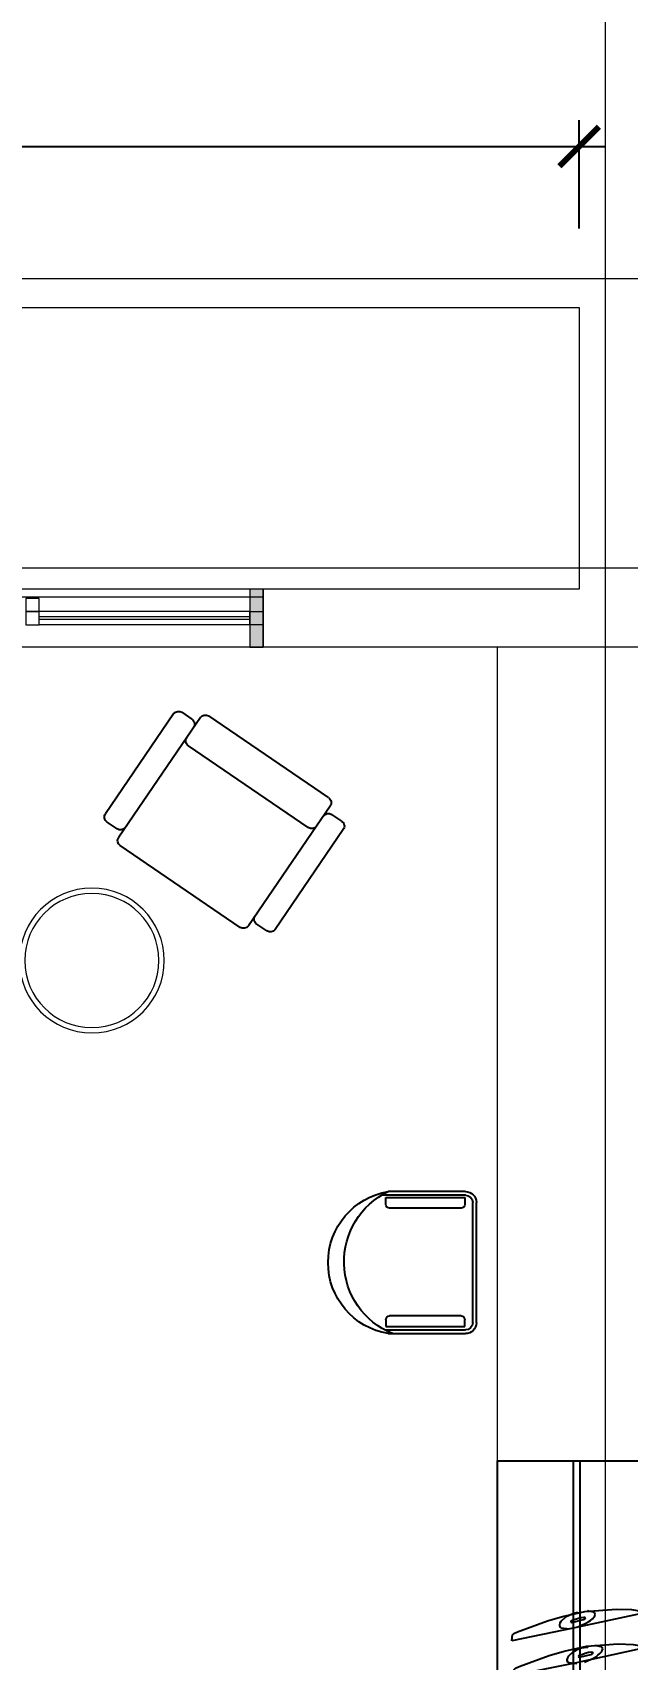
# Model space of a CAD drawing. Header units: millimetres. Extents: x 485872 to 486142, y -52344 to -52207.
# Drawn here: x 485892.11 to 485894.36, y -52256.64 to -52250.46 of the extents above; entities that cross this region are included whole.
import ezdxf

# ---------------------------------------------------------------- set-up
doc = ezdxf.new("R2010")
doc.units = ezdxf.units.MM
doc.header["$LTSCALE"] = 15
doc.header["$PDMODE"] = 2
doc.header["$PDSIZE"] = -10
doc.linetypes.add('DASHDOTX2', pattern=[50.8, 25.4, -12.7, 0, -12.7])
doc.layers.add('Akira01', color=7, linetype='Continuous')
doc.layers.add('TAB', color=36, linetype='Continuous')
doc.styles.get("Standard").update_dxf_attribs({"font": ''})
doc.styles.get('Standard').set_extended_font_data('Flux Architect', italic=True)
doc.dimstyles.get("Standard").update_dxf_attribs({"dimtxt": 0.2, "dimasz": 0.15, "dimexe": 0.1, "dimexo": 0.3, "dimgap": 0.1, "dimtad": 1, "dimzin": 0, "dimdsep": 46, "dimtxsty": 'Standard', "dimblk": 'ARCHTICK', "dimcen": 0.09, "dimdle": 0.1, "dimclrd": 4, "dimclrt": 2, "dimadec": 0, "dimazin": 0, "dimtfac": 1, "dimtofl": 0, "dimtmove": 0, "dimatfit": 3, "dimfxl": 1, "dimtfillclr": 1, "dimtolj": 1, "dimtzin": 0, "dimarcsym": 1})

# ---------------------------------------------------------------- blocks, each defined once
blk = doc.blocks.new('asdfaw')
for p, q in [((208752.4335231403, 73120.12325396162), (209211.1490867652, 73120.29647362011)), ((208729.506405942, 73097.17881479752), (208729.5237279083, 73051.30725843488)), ((209234.0935259297, 73097.36935642181), (209234.1108478956, 73051.49780005941)), ((208683.6694935113, 73005.41838010645), (208683.8773571018, 72454.95970375685)), ((208706.59661071, 73028.36281927081), (208798.3397234348, 73028.39746320242)), ((208798.3397234348, 73028.39746320242), (209257.0552870596, 73028.57068286111)), ((208821.2841625989, 73005.47034600412), (208821.4920261895, 72455.01166965425)), ((209279.9997262238, 73005.64356566282), (209280.2075898138, 72455.18488931295)), ((210419.2120402376, 72618.10400136973), (210381.323013595, 72592.24628215024)), ((210709.6626053639, 72233.19808123054), (210451.085413169, 72612.08834765776)), ((210317.5762677329, 72604.27758957338), (209862.9079480203, 72293.98495893937)), ((210608.0268328587, 72219.37166943448), (210349.449640664, 72598.26193586184)), ((208706.8217962659, 72432.03258655855), (208798.5649089907, 72432.06723049015)), ((208798.5649089907, 72432.06723049015), (209257.2804726156, 72432.24045014888)), ((208729.76623543, 72409.10546936025), (208729.7835573958, 72363.23391299765)), ((209234.3533554173, 72409.29601098454), (209234.3706773835, 72363.42445462215)), ((208752.7279965603, 72340.30679579935), (209211.4435601847, 72340.48001545807)), ((210115.4694865034, 71883.221319581), (209856.8922943087, 72262.11158600834)), ((209850.876640597, 72230.23821307713), (209812.9876139541, 72204.38049385801)), ((210576.1534599277, 72225.38732314599), (210121.4851402148, 71915.09469251239)), ((210659.7422712977, 72143.59361614921), (210608.0268328587, 72219.37166943448)), ((210703.6469516523, 72201.32470829951), (210665.7579250092, 72175.46698908025)), ((210065.5491524372, 71793.61685449965), (209806.9719602428, 72172.50712092663)), ((210653.7266175861, 72111.72024321766), (210199.0582978734, 71801.42761258414)), ((210167.1849249424, 71807.44326629571), (210115.4694865034, 71883.221319581)), ((210135.3115520113, 71813.45892000728), (210097.4225253685, 71787.60120078773))]:
    blk.add_line(p, q)
at = {"linetype": 'Continuous', "lineweight": 13}
for radius in [274.8961548222024, 254.8961548222024]:
    blk.add_circle((209755.1036972327, 72730.31038231007), radius, dxfattribs=at)
for centre, start, end in [((208752.4421841233, 73097.18747578043), 90.02163596540164, 180.0216359687367), ((209211.1577477481, 73097.36069543893), 0.02163596873669822, 90.02163596540164), ((208752.4595060895, 73051.3159194178), 180.0216359687367, 270.0216359654016), ((209211.1750697143, 73051.4891390765), 270.0216359654016, 0.02163596873669822), ((208706.6052716929, 73005.4270410896), 90.02163596540164, 180.0216359687367), ((208798.3483844177, 73005.4616850212), 0.02163596873669822, 90.02163596540164), ((209257.0639480425, 73005.6349046799), 0.02163596873669822, 90.02163596540164), ((209257.0639480425, 73005.6349046799), 0.02163596873669822, 90.02163596540164), ((210330.5051273427, 72585.33307625208), 34.31194622461838, 124.3119462243377), ((210330.5051273427, 72585.33307625208), 34.31194622461838, 124.3119462243377), ((210432.1408998477, 72599.15948804806), 34.31194622461838, 124.3119462243377), ((210394.2518732048, 72573.30176882894), 124.3119462243377, 214.3119462246184), ((208706.813135283, 72454.96836473973), 180.0216359687367, 270.0216359654016), ((208752.7020136112, 72409.11413034314), 90.02163596540164, 180.0216359687367), ((208798.5562480078, 72455.00300867134), 270.0216359654016, 0.02163596873669822), ((209211.417577236, 72409.28735000163), 0.02163596873669822, 90.02163596540164), ((209257.2718116326, 72455.17622833006), 270.0216359654016, 0.02163596873669822), ((208752.719335577, 72363.24257398053), 180.0216359687367, 270.0216359654016), ((209211.4348992018, 72363.41579363926), 270.0216359654016, 0.02163596873669822), ((209875.83680763, 72275.04044561807), 124.3119462243377, 214.3119462246184), ((209825.9164735641, 72185.43598053633), 124.3119462243377, 214.3119462246184), ((209863.8055002067, 72211.29369975583), 34.31194622461838, 124.3119462243377), ((210589.0823195374, 72206.44280982469), 34.31194622461838, 124.3119462243377), ((210652.8290653995, 72194.41150240155), 214.3119462246184, 304.3119462243376), ((210690.7180920426, 72220.26922162081), 304.3119462243376, 34.31194622461838), ((210640.7977579764, 72130.66475653945), 304.3119462243376, 34.31194622461838), ((210134.4139998247, 71896.15017919068), 124.3119462243377, 214.3119462246184), ((210122.3826924016, 71832.40343332858), 304.3119462243376, 34.31194622461838), ((210186.1294382637, 71820.37212590544), 214.3119462246184, 304.3119462243376), ((210084.4936657588, 71806.54571410903), 214.3119462246184, 304.3119462243376)]:
    blk.add_arc(centre, 22.93577981651624, start, end)
blk = doc.blocks.new('Cloth set')
at = {"layer": 'Akira01'}
for p, q in [((52324.57044056611, 93232.09552696647), (52324.57044056612, 96032.0955269665)), ((52324.5704405661, 96032.09552696648), (52924.5704405661, 96032.09552696648)), ((52612.07044248471, 93232.09552696647), (52612.07044038027, 96032.09552696647)), ((52637.07044248471, 93232.09552696647), (52637.07044038027, 96032.09552696647)), ((52924.5704405661, 96032.09552696647), (52924.57044056611, 93232.09552696646)), ((52924.5704405661, 96004.59552696647), (52924.5704405661, 93259.59552696647)), ((52924.5704405661, 93232.09552696647), (52324.5704405661, 93232.09552696647))]:
    blk.add_line(p, q, dxfattribs=at)
at = {"layer": 'Akira01', "color": 252}
for p, q in [((52637.92638636438, 95402.36477849212), (52870.43277455947, 95449.97296477844)), ((52848.39807934561, 95415.80416018957), (52735.25426932818, 95374.17160879022)), ((52863.08492848404, 95421.9611047569), (52848.39807934561, 95415.80416018957)), ((52867.96732700934, 95427.37369080565), (52863.08492848404, 95421.9611047569)), ((52870.43277455947, 95449.97296477844), (52867.96732700934, 95427.37369080565)), ((52373.62666472716, 95343.00733668219), (52389.52342985938, 95348.88206600801)), ((52389.52342985938, 95348.88206600801), (52637.92638636438, 95402.36477849212)), ((52555.16878455719, 95354.62496190287), (52553.62671028924, 95348.90182058308)), ((52553.62671028924, 95348.90182058308), (52555.16620855376, 95344.41755725363)), ((52557.49090629633, 95358.52278974805), (52555.16878455719, 95354.62496190287)), ((52563.9487731271, 95365.99246306515), (52557.49090629633, 95358.52278974805)), ((52572.02509134795, 95373.12085067529), (52563.9487731271, 95365.99246306515)), ((52577.47545388588, 95376.99873633856), (52572.02509134795, 95373.12085067529)), ((52589.09563637125, 95383.30143336092), (52577.47545388588, 95376.99873633856)), ((52622.74696149243, 95398.61822189217), (52589.09563637125, 95383.30143336092)), ((52590.03213377372, 95365.23635165794), (52589.87193285976, 95364.06980170803)), ((52589.87193285976, 95364.06980170803), (52591.17318127234, 95362.23547228581)), ((52595.3722308205, 95368.51755795725), (52590.03213377372, 95365.23635165794)), ((52591.17318127234, 95362.23547228581), (52592.04103580818, 95361.84559898988)), ((52592.04103580818, 95361.84559898988), (52597.00074105045, 95361.70425144058)), ((52678.35368813422, 95357.29488022444), (52592.84280540173, 95338.71276368423)), ((52598.43667422508, 95369.5945838318), (52595.3722308205, 95368.51755795725)), ((52597.00074105045, 95361.70425144058), (52607.0181220016, 95362.81846874925)), ((52642.10768169973, 95379.84689502233), (52598.43667422508, 95369.5945838318)), ((52607.0181220016, 95362.81846874925), (52617.08870813119, 95365.29688942239)), ((52617.08870813119, 95365.29688942239), (52637.01786979625, 95371.95427760434)), ((52650.30364717665, 95350.83163510823), (52634.75329270775, 95344.63951861118)), ((52637.01786979625, 95371.95427760434), (52645.5980283583, 95375.50077738437)), ((52645.70689781754, 95378.92271883927), (52641.29553674428, 95379.67207050657)), ((52645.5980283583, 95375.50077738437), (52646.14758438369, 95376.13464055113)), ((52646.40253053439, 95378.074054487), (52645.70689781754, 95378.92271883927)), ((52646.14758438369, 95376.13464055113), (52646.40253053439, 95378.074054487)), ((52660.49597788174, 95356.85950496046), (52650.30364717665, 95350.83163510823)), ((52651.48409912643, 95405.2302606613), (52682.50607828149, 95401.28940673584)), ((52667.13591225087, 95361.56400798298), (52660.49597788174, 95356.85950496046)), ((52679.86799056263, 95372.25901208837), (52667.13591225087, 95361.56400798298)), ((52735.25426932818, 95374.17160879022), (52678.35368813422, 95357.29488022444)), ((52682.62390618757, 95375.34548737582), (52679.86799056263, 95372.25901208837)), ((52682.50607828149, 95401.28940673584), (52685.18854291413, 95399.77627163207)), ((52686.23024992455, 95382.12513381739), (52682.62390618757, 95375.34548737582)), ((52685.18854291413, 95399.77627163207), (52688.00533012737, 95393.55233645467)), ((52688.23368405468, 95389.77275719003), (52686.23024992455, 95382.12513381739)), ((52688.00533012737, 95393.55233645467), (52688.23368405468, 95389.77275719003)), ((52379.41758732558, 95337.85549723245), (52373.62666472716, 95343.00733668219)), ((52415.83829977435, 95331.54039593441), (52379.41758732558, 95337.85549723245)), ((52473.25078247254, 95330.00719910797), (52415.83829977435, 95331.54039593441)), ((52592.84280540173, 95338.71276368423), (52473.25078247254, 95330.00719910797)), ((52555.16620855376, 95344.41755725363), (52556.87738108975, 95342.33905335273)), ((52556.87738108975, 95342.33905335273), (52560.11352522609, 95340.52783927102)), ((52560.11352522609, 95340.52783927102), (52583.15829993942, 95336.14377625908)), ((52611.22593477679, 95343.88620133621), (52611.54399822404, 95344.37947663818)), ((52611.71981630989, 95343.56774739719), (52611.22593477679, 95343.88620133621)), ((52619.28449165951, 95342.67751726932), (52611.71981630989, 95343.56774739719)), ((52624.40421221815, 95342.80522094814), (52619.28449165951, 95342.67751726932)), ((52634.75329270775, 95344.63951861118), (52624.40421221815, 95342.80522094814)), ((52379.41758732558, 95252.60310431391), (52373.62666472716, 95247.45126486417)), ((52373.62666472716, 95247.45126486417), (52389.52342985938, 95241.57653553838)), ((52415.83829977435, 95258.91820561195), (52379.41758732558, 95252.60310431391)), ((52389.52342985938, 95241.57653553838), (52637.92638636438, 95188.09382305424)), ((52473.25078247254, 95260.45140243838), (52415.83829977435, 95258.91820561195)), ((52592.84280540173, 95251.74583786212), (52473.25078247254, 95260.45140243838)), ((52553.62671028924, 95241.55678096328), (52555.16620855376, 95246.04104429272)), ((52555.16878455719, 95235.83363964349), (52553.62671028924, 95241.55678096328)), ((52555.16620855376, 95246.04104429272), (52556.87738108975, 95248.11954819363)), ((52557.49090629633, 95231.9358117983), (52555.16878455719, 95235.83363964349)), ((52556.87738108975, 95248.11954819363), (52560.11352522609, 95249.93076227534)), ((52563.9487731271, 95224.4661384812), (52557.49090629633, 95231.9358117983)), ((52560.11352522609, 95249.93076227534), (52583.15829993942, 95254.31482528728)), ((52572.02509134795, 95217.33775087107), (52563.9487731271, 95224.4661384812)), ((52589.87193285976, 95226.38879983833), (52591.17318127234, 95228.22312926054)), ((52590.03213377372, 95225.22224988842), (52589.87193285976, 95226.38879983833)), ((52595.3722308205, 95221.9410435891), (52590.03213377372, 95225.22224988842)), ((52591.17318127234, 95228.22312926054), (52592.04103580818, 95228.61300255648)), ((52592.04103580818, 95228.61300255648), (52597.00074105045, 95228.75435010581)), ((52678.35368813422, 95233.16372132192), (52592.84280540173, 95251.74583786212)), ((52597.00074105045, 95228.75435010581), (52607.0181220016, 95227.64013279711)), ((52607.0181220016, 95227.64013279711), (52617.08870813119, 95225.16171212397)), ((52611.71981630989, 95246.8908541492), (52611.22593477679, 95246.57240021015)), ((52611.22593477679, 95246.57240021015), (52611.54399822404, 95246.07912490818)), ((52619.28449165951, 95247.78108427704), (52611.71981630989, 95246.8908541492)), ((52617.08870813119, 95225.16171212397), (52637.01786979625, 95218.50432394202)), ((52624.40421221815, 95247.65338059822), (52619.28449165951, 95247.78108427704)), ((52634.75329270775, 95245.81908293518), (52624.40421221815, 95247.65338059822)), ((52650.30364717665, 95239.62696643813), (52634.75329270775, 95245.81908293518)), ((52660.49597788174, 95233.5990965859), (52650.30364717665, 95239.62696643813)), ((52667.13591225087, 95228.89459356338), (52660.49597788174, 95233.5990965859)), ((52679.86799056263, 95218.19958945799), (52667.13591225087, 95228.89459356338)), ((52735.25426932818, 95216.28699275617), (52678.35368813422, 95233.16372132192)), ((52577.47545388588, 95213.4598652078), (52572.02509134795, 95217.33775087107)), ((52589.09563637125, 95207.15716818544), (52577.47545388588, 95213.4598652078)), ((52622.74696149243, 95191.84037965418), (52589.09563637125, 95207.15716818544)), ((52598.43667422508, 95220.86401771456), (52595.3722308205, 95221.9410435891)), ((52642.10768169973, 95210.61170652403), (52598.43667422508, 95220.86401771456)), ((52637.01786979625, 95218.50432394202), (52645.5980283583, 95214.95782416199)), ((52637.92638636438, 95188.09382305424), (52870.43277455947, 95140.48563676792)), ((52645.70689781754, 95211.53588270709), (52641.29553674428, 95210.78653103979)), ((52645.5980283583, 95214.95782416199), (52646.14758438369, 95214.32396099523)), ((52646.40253053439, 95212.38454705935), (52645.70689781754, 95211.53588270709)), ((52646.14758438369, 95214.32396099523), (52646.40253053439, 95212.38454705935)), ((52651.48409912643, 95185.22834088506), (52682.50607828149, 95189.16919481051)), ((52682.62390618757, 95215.11311417054), (52679.86799056263, 95218.19958945799)), ((52682.50607828149, 95189.16919481051), (52685.18854291413, 95190.68232991429)), ((52686.23024992455, 95208.333467729), (52682.62390618757, 95215.11311417054)), ((52685.18854291413, 95190.68232991429), (52688.00533012737, 95196.90626509169)), ((52688.23368405468, 95200.68584435633), (52686.23024992455, 95208.333467729)), ((52688.00533012737, 95196.90626509169), (52688.23368405468, 95200.68584435633)), ((52848.39807934561, 95174.65444135679), (52735.25426932818, 95216.28699275617)), ((52863.08492848404, 95168.49749678948), (52848.39807934561, 95174.65444135679)), ((52867.96732700934, 95163.08491074071), (52863.08492848404, 95168.49749678948)), ((52870.43277455947, 95140.48563676792), (52867.96732700934, 95163.08491074071)), ((52383.15082440548, 94993.95519381519), (52631.55378091049, 95047.4379062993)), ((52594.2536328303, 95043.69134969935), (52560.60230770913, 95028.3745611681)), ((52622.9907704643, 95050.30338846847), (52654.01274961937, 95046.36253454302)), ((52631.55378091049, 95047.4379062993), (52864.06016910559, 95095.04609258562)), ((52654.01274961937, 95046.36253454302), (52656.69521425201, 95044.84939943925)), ((52656.69521425201, 95044.84939943925), (52659.51200146524, 95038.62546426184)), ((52842.02547389172, 95060.87728799674), (52728.88166387428, 95019.2447365974)), ((52856.71232303016, 95067.03423256408), (52842.02547389172, 95060.87728799674)), ((52861.59472155544, 95072.44681861282), (52856.71232303016, 95067.03423256408)), ((52864.06016910559, 95095.04609258562), (52861.59472155544, 95072.44681861282)), ((52367.25405927328, 94988.08046448937), (52383.15082440548, 94993.95519381519)), ((52373.04498187167, 94982.92862503963), (52367.25405927328, 94988.08046448937)), ((52409.46569432044, 94976.61352374159), (52373.04498187167, 94982.92862503963)), ((52586.47019994782, 94983.78589149141), (52466.87817701865, 94975.08032691515)), ((52526.67545589507, 94999.69808971004), (52525.13338162711, 94993.97494839026)), ((52525.13338162711, 94993.97494839026), (52526.67287989164, 94989.49068506081)), ((52526.67287989164, 94989.49068506081), (52528.38405242762, 94987.4121811599)), ((52528.99757763421, 95003.59591755523), (52526.67545589507, 94999.69808971004)), ((52528.38405242762, 94987.4121811599), (52531.62019656397, 94985.6009670782)), ((52535.45544446498, 95011.06559087233), (52528.99757763421, 95003.59591755523)), ((52531.62019656397, 94985.6009670782), (52554.6649712773, 94981.21690406626)), ((52543.53176268582, 95018.19397848246), (52535.45544446498, 95011.06559087233)), ((52548.98212522375, 95022.07186414574), (52543.53176268582, 95018.19397848246)), ((52560.60230770913, 95028.3745611681), (52548.98212522375, 95022.07186414574)), ((52561.5388051116, 95010.30947946511), (52561.37860419763, 95009.1429295152)), ((52561.37860419763, 95009.1429295152), (52562.67985261021, 95007.30860009299)), ((52566.87890215837, 95013.59068576443), (52561.5388051116, 95010.30947946511)), ((52562.67985261021, 95007.30860009299), (52563.54770714606, 95006.91872679706)), ((52563.54770714606, 95006.91872679706), (52568.50741238833, 95006.77737924775)), ((52569.94334556296, 95014.66771163898), (52566.87890215837, 95013.59068576443)), ((52568.50741238833, 95006.77737924775), (52578.52479333948, 95007.89159655642)), ((52613.61435303761, 95024.92002282951), (52569.94334556296, 95014.66771163898)), ((52578.52479333948, 95007.89159655642), (52588.59537946906, 95010.37001722956)), ((52582.73260611467, 94988.95932914338), (52583.05066956192, 94989.45260444535)), ((52583.22648764776, 94988.64087520436), (52582.73260611467, 94988.95932914338)), ((52590.79116299739, 94987.75064507649), (52583.22648764776, 94988.64087520436)), ((52671.98108268031, 95002.36800803161), (52586.47019994782, 94983.78589149141)), ((52588.59537946906, 95010.37001722956), (52608.52454113412, 95017.02740541151)), ((52595.91088355603, 94987.87834875532), (52590.79116299739, 94987.75064507649)), ((52606.25996404562, 94989.71264641835), (52595.91088355603, 94987.87834875532)), ((52621.81031851452, 94995.90476291541), (52606.25996404562, 94989.71264641835)), ((52608.52454113412, 95017.02740541151), (52617.10469969617, 95020.57390519154)), ((52617.21356915542, 95023.99584664644), (52612.80220808216, 95024.74519831374)), ((52617.10469969617, 95020.57390519154), (52617.65425572157, 95021.2077683583)), ((52617.90920187227, 95023.14718229418), (52617.21356915542, 95023.99584664644)), ((52617.65425572157, 95021.2077683583), (52617.90920187227, 95023.14718229418)), ((52632.00264921961, 95001.93263276764), (52621.81031851452, 94995.90476291541)), ((52638.64258358874, 95006.63713579015), (52632.00264921961, 95001.93263276764)), ((52651.3746619005, 95017.33213989554), (52638.64258358874, 95006.63713579015)), ((52654.13057752545, 95020.41861518299), (52651.3746619005, 95017.33213989554)), ((52657.73692126243, 95027.19826162457), (52654.13057752545, 95020.41861518299)), ((52659.74035539256, 95034.84588499721), (52657.73692126243, 95027.19826162457)), ((52659.51200146524, 95038.62546426184), (52659.74035539256, 95034.84588499721)), ((52728.88166387428, 95019.2447365974), (52671.98108268031, 95002.36800803161)), ((52389.52342985938, 94862.0036503279), (52637.92638636438, 94915.48636281201)), ((52466.87817701865, 94975.08032691515), (52409.46569432044, 94976.61352374159)), ((52637.92638636438, 94915.48636281201), (52870.43277455947, 94963.09454909833)), ((52651.48409912643, 94918.35184498118), (52682.50607828149, 94914.41099105573)), ((52848.39807934561, 94928.92574450946), (52735.25426932818, 94887.2931931101)), ((52863.08492848404, 94935.0826890768), (52848.39807934561, 94928.92574450946)), ((52867.96732700934, 94940.49527512553), (52863.08492848404, 94935.0826890768)), ((52870.43277455947, 94963.09454909833), (52867.96732700934, 94940.49527512553)), ((52373.62666472716, 94856.12892100208), (52389.52342985938, 94862.0036503279)), ((52379.41758732558, 94850.97708155234), (52373.62666472716, 94856.12892100208)), ((52555.16878455719, 94867.74654622276), (52553.62671028924, 94862.02340490297)), ((52553.62671028924, 94862.02340490297), (52555.16620855376, 94857.53914157352)), ((52555.16620855376, 94857.53914157352), (52556.87738108975, 94855.46063767262)), ((52557.49090629633, 94871.64437406794), (52555.16878455719, 94867.74654622276)), ((52556.87738108975, 94855.46063767262), (52560.11352522609, 94853.6494235909)), ((52563.9487731271, 94879.11404738504), (52557.49090629633, 94871.64437406794)), ((52560.11352522609, 94853.6494235909), (52583.15829993942, 94849.26536057897)), ((52572.02509134795, 94886.24243499518), (52563.9487731271, 94879.11404738504)), ((52577.47545388588, 94890.12032065845), (52572.02509134795, 94886.24243499518)), ((52589.09563637125, 94896.4230176808), (52577.47545388588, 94890.12032065845)), ((52622.74696149243, 94911.73980621206), (52589.09563637125, 94896.4230176808)), ((52590.03213377372, 94878.35793597782), (52589.87193285976, 94877.19138602792)), ((52589.87193285976, 94877.19138602792), (52591.17318127234, 94875.3570566057)), ((52595.3722308205, 94881.63914227714), (52590.03213377372, 94878.35793597782)), ((52591.17318127234, 94875.3570566057), (52592.04103580818, 94874.96718330977)), ((52592.04103580818, 94874.96718330977), (52597.00074105045, 94874.82583576046)), ((52678.35368813422, 94870.41646454432), (52592.84280540173, 94851.83434800412)), ((52598.43667422508, 94882.71616815169), (52595.3722308205, 94881.63914227714)), ((52597.00074105045, 94874.82583576046), (52607.0181220016, 94875.94005306913)), ((52642.10768169973, 94892.96847934222), (52598.43667422508, 94882.71616815169)), ((52607.0181220016, 94875.94005306913), (52617.08870813119, 94878.41847374228)), ((52611.22593477679, 94857.0077856561), (52611.54399822404, 94857.50106095806)), ((52611.71981630989, 94856.68933171708), (52611.22593477679, 94857.0077856561)), ((52619.28449165951, 94855.7991015892), (52611.71981630989, 94856.68933171708)), ((52617.08870813119, 94878.41847374228), (52637.01786979625, 94885.07586192423)), ((52624.40421221815, 94855.92680526803), (52619.28449165951, 94855.7991015892)), ((52634.75329270775, 94857.76110293106), (52624.40421221815, 94855.92680526803)), ((52650.30364717665, 94863.95321942812), (52634.75329270775, 94857.76110293106)), ((52637.01786979625, 94885.07586192423), (52645.5980283583, 94888.62236170426)), ((52645.70689781754, 94892.04430315916), (52641.29553674428, 94892.79365482646)), ((52645.5980283583, 94888.62236170426), (52646.14758438369, 94889.25622487102)), ((52646.40253053439, 94891.1956388069), (52645.70689781754, 94892.04430315916)), ((52646.14758438369, 94889.25622487102), (52646.40253053439, 94891.1956388069)), ((52660.49597788174, 94869.98108928035), (52650.30364717665, 94863.95321942812)), ((52667.13591225087, 94874.68559230286), (52660.49597788174, 94869.98108928035)), ((52679.86799056263, 94885.38059640826), (52667.13591225087, 94874.68559230286)), ((52735.25426932818, 94887.2931931101), (52678.35368813422, 94870.41646454432)), ((52682.62390618757, 94888.4670716957), (52679.86799056263, 94885.38059640826)), ((52682.50607828149, 94914.41099105573), (52685.18854291413, 94912.89785595196)), ((52686.23024992455, 94895.24671813728), (52682.62390618757, 94888.4670716957)), ((52685.18854291413, 94912.89785595196), (52688.00533012737, 94906.67392077456)), ((52688.23368405468, 94902.89434150992), (52686.23024992455, 94895.24671813728)), ((52688.00533012737, 94906.67392077456), (52688.23368405468, 94902.89434150992)), ((52415.83829977435, 94844.6619802543), (52379.41758732558, 94850.97708155234)), ((52473.25078247254, 94843.12878342786), (52415.83829977435, 94844.6619802543)), ((52592.84280540173, 94851.83434800412), (52473.25078247254, 94843.12878342786)), ((52637.92638636438, 94355.5650635131), (52870.43277455947, 94403.17324979942)), ((52848.39807934561, 94369.00444521055), (52735.25426932818, 94327.3718938112)), ((52863.08492848404, 94375.16138977789), (52848.39807934561, 94369.00444521055)), ((52867.96732700934, 94380.57397582663), (52863.08492848404, 94375.16138977789)), ((52870.43277455947, 94403.17324979942), (52867.96732700934, 94380.57397582663)), ((52373.62666472716, 94296.20762170317), (52389.52342985938, 94302.08235102899)), ((52389.52342985938, 94302.08235102899), (52637.92638636438, 94355.5650635131)), ((52555.16878455719, 94307.82524692385), (52553.62671028924, 94302.10210560406)), ((52553.62671028924, 94302.10210560406), (52555.16620855376, 94297.61784227462)), ((52555.16620855376, 94297.61784227462), (52556.87738108975, 94295.53933837371)), ((52557.49090629633, 94311.72307476903), (52555.16878455719, 94307.82524692385)), ((52563.9487731271, 94319.19274808613), (52557.49090629633, 94311.72307476903)), ((52572.02509134795, 94326.32113569627), (52563.9487731271, 94319.19274808613)), ((52577.47545388588, 94330.19902135954), (52572.02509134795, 94326.32113569627)), ((52589.09563637125, 94336.5017183819), (52577.47545388588, 94330.19902135954)), ((52622.74696149243, 94351.81850691316), (52589.09563637125, 94336.5017183819)), ((52590.03213377372, 94318.43663667892), (52589.87193285976, 94317.27008672901)), ((52589.87193285976, 94317.27008672901), (52591.17318127234, 94315.4357573068)), ((52595.3722308205, 94321.71784297824), (52590.03213377372, 94318.43663667892)), ((52591.17318127234, 94315.4357573068), (52592.04103580818, 94315.04588401086)), ((52592.04103580818, 94315.04588401086), (52597.00074105045, 94314.90453646156)), ((52678.35368813422, 94310.49516524542), (52592.84280540173, 94291.91304870522)), ((52598.43667422508, 94322.79486885278), (52595.3722308205, 94321.71784297824)), ((52597.00074105045, 94314.90453646156), (52607.0181220016, 94316.01875377023)), ((52642.10768169973, 94333.04718004332), (52598.43667422508, 94322.79486885278)), ((52607.0181220016, 94316.01875377023), (52617.08870813119, 94318.49717444337)), ((52611.22593477679, 94297.08648635719), (52611.54399822404, 94297.57976165916)), ((52617.08870813119, 94318.49717444337), (52637.01786979625, 94325.15456262532)), ((52634.75329270775, 94297.83980363216), (52624.40421221815, 94296.00550596912)), ((52650.30364717665, 94304.03192012921), (52634.75329270775, 94297.83980363216)), ((52637.01786979625, 94325.15456262532), (52645.5980283583, 94328.70106240535)), ((52645.70689781754, 94332.12300386025), (52641.29553674428, 94332.87235552755)), ((52645.5980283583, 94328.70106240535), (52646.14758438369, 94329.33492557211)), ((52646.40253053439, 94331.27433950799), (52645.70689781754, 94332.12300386025)), ((52646.14758438369, 94329.33492557211), (52646.40253053439, 94331.27433950799)), ((52660.49597788174, 94310.05978998145), (52650.30364717665, 94304.03192012921)), ((52651.48409912643, 94358.43054568228), (52682.50607828149, 94354.48969175683)), ((52667.13591225087, 94314.76429300396), (52660.49597788174, 94310.05978998145)), ((52679.86799056263, 94325.45929710935), (52667.13591225087, 94314.76429300396)), ((52735.25426932818, 94327.3718938112), (52678.35368813422, 94310.49516524542)), ((52682.62390618757, 94328.5457723968), (52679.86799056263, 94325.45929710935)), ((52682.50607828149, 94354.48969175683), (52685.18854291413, 94352.97655665306)), ((52686.23024992455, 94335.32541883837), (52682.62390618757, 94328.5457723968)), ((52685.18854291413, 94352.97655665306), (52688.00533012737, 94346.75262147565)), ((52688.23368405468, 94342.97304221102), (52686.23024992455, 94335.32541883837)), ((52688.00533012737, 94346.75262147565), (52688.23368405468, 94342.97304221102)), ((52379.41758732558, 94291.05578225343), (52373.62666472716, 94296.20762170317)), ((52415.83829977435, 94284.7406809554), (52379.41758732558, 94291.05578225343)), ((52473.25078247254, 94283.20748412896), (52415.83829977435, 94284.7406809554)), ((52592.84280540173, 94291.91304870522), (52473.25078247254, 94283.20748412896)), ((52556.87738108975, 94295.53933837371), (52560.11352522609, 94293.728124292)), ((52560.11352522609, 94293.728124292), (52583.15829993942, 94289.34406128006)), ((52611.71981630989, 94296.76803241817), (52611.22593477679, 94297.08648635719)), ((52619.28449165951, 94295.8778022903), (52611.71981630989, 94296.76803241817)), ((52624.40421221815, 94296.00550596912), (52619.28449165951, 94295.8778022903)), ((52379.41758732558, 94205.80338933489), (52373.62666472716, 94200.65154988515)), ((52373.62666472716, 94200.65154988515), (52389.52342985938, 94194.77682055936)), ((52415.83829977435, 94212.11849063293), (52379.41758732558, 94205.80338933489)), ((52389.52342985938, 94194.77682055936), (52637.92638636438, 94141.29410807522)), ((52473.25078247254, 94213.65168745937), (52415.83829977435, 94212.11849063293)), ((52592.84280540173, 94204.9461228831), (52473.25078247254, 94213.65168745937)), ((52553.62671028924, 94194.75706598426), (52555.16620855376, 94199.2413293137)), ((52555.16878455719, 94189.03392466447), (52553.62671028924, 94194.75706598426)), ((52555.16620855376, 94199.2413293137), (52556.87738108975, 94201.31983321461)), ((52557.49090629633, 94185.13609681929), (52555.16878455719, 94189.03392466447)), ((52556.87738108975, 94201.31983321461), (52560.11352522609, 94203.13104729632)), ((52563.9487731271, 94177.66642350219), (52557.49090629633, 94185.13609681929)), ((52560.11352522609, 94203.13104729632), (52583.15829993942, 94207.51511030826)), ((52572.02509134795, 94170.53803589205), (52563.9487731271, 94177.66642350219)), ((52589.87193285976, 94179.58908485931), (52591.17318127234, 94181.42341428153)), ((52590.03213377372, 94178.4225349094), (52589.87193285976, 94179.58908485931)), ((52595.3722308205, 94175.14132861009), (52590.03213377372, 94178.4225349094)), ((52591.17318127234, 94181.42341428153), (52592.04103580818, 94181.81328757746)), ((52592.04103580818, 94181.81328757746), (52597.00074105045, 94181.95463512679)), ((52678.35368813422, 94186.3640063429), (52592.84280540173, 94204.9461228831)), ((52598.43667422508, 94174.06430273554), (52595.3722308205, 94175.14132861009)), ((52597.00074105045, 94181.95463512679), (52607.0181220016, 94180.8404178181)), ((52642.10768169973, 94163.81199154501), (52598.43667422508, 94174.06430273554)), ((52607.0181220016, 94180.8404178181), (52617.08870813119, 94178.36199714495)), ((52611.71981630989, 94200.09113917018), (52611.22593477679, 94199.77268523113)), ((52611.22593477679, 94199.77268523113), (52611.54399822404, 94199.27940992916)), ((52619.28449165951, 94200.98136929802), (52611.71981630989, 94200.09113917018)), ((52617.08870813119, 94178.36199714495), (52637.01786979625, 94171.704608963)), ((52624.40421221815, 94200.8536656192), (52619.28449165951, 94200.98136929802)), ((52634.75329270775, 94199.01936795616), (52624.40421221815, 94200.8536656192)), ((52650.30364717665, 94192.82725145911), (52634.75329270775, 94199.01936795616)), ((52660.49597788174, 94186.79938160688), (52650.30364717665, 94192.82725145911)), ((52667.13591225087, 94182.09487858436), (52660.49597788174, 94186.79938160688)), ((52679.86799056263, 94171.39987447897), (52667.13591225087, 94182.09487858436)), ((52735.25426932818, 94169.48727777715), (52678.35368813422, 94186.3640063429)), ((52577.47545388588, 94166.66015022878), (52572.02509134795, 94170.53803589205)), ((52589.09563637125, 94160.35745320642), (52577.47545388588, 94166.66015022878)), ((52622.74696149243, 94145.04066467517), (52589.09563637125, 94160.35745320642)), ((52637.01786979625, 94171.704608963), (52645.5980283583, 94168.15810918297)), ((52637.92638636438, 94141.29410807522), (52870.43277455947, 94093.6859217889)), ((52645.70689781754, 94164.73616772807), (52641.29553674428, 94163.98681606077)), ((52645.5980283583, 94168.15810918297), (52646.14758438369, 94167.52424601621)), ((52646.40253053439, 94165.58483208033), (52645.70689781754, 94164.73616772807)), ((52646.14758438369, 94167.52424601621), (52646.40253053439, 94165.58483208033)), ((52651.48409912643, 94138.42862590605), (52682.50607828149, 94142.3694798315)), ((52682.62390618757, 94168.31339919152), (52679.86799056263, 94171.39987447897)), ((52682.50607828149, 94142.3694798315), (52685.18854291413, 94143.88261493527)), ((52686.23024992455, 94161.53375274998), (52682.62390618757, 94168.31339919152)), ((52685.18854291413, 94143.88261493527), (52688.00533012737, 94150.10655011267)), ((52688.23368405468, 94153.88612937731), (52686.23024992455, 94161.53375274998)), ((52688.00533012737, 94150.10655011267), (52688.23368405468, 94153.88612937731)), ((52848.39807934561, 94127.85472637777), (52735.25426932818, 94169.48727777715)), ((52863.08492848404, 94121.69778181046), (52848.39807934561, 94127.85472637777)), ((52867.96732700934, 94116.2851957617), (52863.08492848404, 94121.69778181046)), ((52870.43277455947, 94093.6859217889), (52867.96732700934, 94116.2851957617)), ((52383.15082440548, 93947.15547883617), (52631.55378091049, 94000.63819132028)), ((52594.2536328303, 93996.89163472033), (52560.60230770913, 93981.57484618908)), ((52622.9907704643, 94003.50367348945), (52654.01274961937, 93999.562819564)), ((52631.55378091049, 94000.63819132028), (52864.06016910559, 94048.2463776066)), ((52654.01274961937, 93999.562819564), (52656.69521425201, 93998.04968446023)), ((52656.69521425201, 93998.04968446023), (52659.51200146524, 93991.82574928283)), ((52659.51200146524, 93991.82574928283), (52659.74035539256, 93988.04617001819)), ((52842.02547389172, 94014.07757301773), (52728.88166387428, 93972.44502161838)), ((52856.71232303016, 94020.23451758506), (52842.02547389172, 94014.07757301773)), ((52861.59472155544, 94025.6471036338), (52856.71232303016, 94020.23451758506)), ((52864.06016910559, 94048.2463776066), (52861.59472155544, 94025.6471036338)), ((52367.25405927328, 93941.28074951035), (52383.15082440548, 93947.15547883617)), ((52373.04498187167, 93936.12891006061), (52367.25405927328, 93941.28074951035)), ((52409.46569432044, 93929.81380876257), (52373.04498187167, 93936.12891006061)), ((52466.87817701865, 93928.28061193613), (52409.46569432044, 93929.81380876257)), ((52586.47019994782, 93936.9861765124), (52466.87817701865, 93928.28061193613)), ((52526.67545589507, 93952.89837473103), (52525.13338162711, 93947.17523341124)), ((52525.13338162711, 93947.17523341124), (52526.67287989164, 93942.69097008179)), ((52526.67287989164, 93942.69097008179), (52528.38405242762, 93940.61246618089)), ((52528.99757763421, 93956.79620257621), (52526.67545589507, 93952.89837473103)), ((52528.38405242762, 93940.61246618089), (52531.62019656397, 93938.80125209918)), ((52535.45544446498, 93964.26587589331), (52528.99757763421, 93956.79620257621)), ((52531.62019656397, 93938.80125209918), (52554.6649712773, 93934.41718908724)), ((52543.53176268582, 93971.39426350345), (52535.45544446498, 93964.26587589331)), ((52548.98212522375, 93975.27214916672), (52543.53176268582, 93971.39426350345)), ((52560.60230770913, 93981.57484618908), (52548.98212522375, 93975.27214916672)), ((52561.5388051116, 93963.5097644861), (52561.37860419763, 93962.34321453619)), ((52561.37860419763, 93962.34321453619), (52562.67985261021, 93960.50888511397)), ((52566.87890215837, 93966.79097078541), (52561.5388051116, 93963.5097644861)), ((52562.67985261021, 93960.50888511397), (52563.54770714606, 93960.11901181804)), ((52563.54770714606, 93960.11901181804), (52568.50741238833, 93959.97766426874)), ((52569.94334556296, 93967.86799665996), (52566.87890215837, 93966.79097078541)), ((52568.50741238833, 93959.97766426874), (52578.52479333948, 93961.0918815774)), ((52613.61435303761, 93978.12030785049), (52569.94334556296, 93967.86799665996)), ((52578.52479333948, 93961.0918815774), (52588.59537946906, 93963.57030225055)), ((52582.73260611467, 93942.15961416437), (52583.05066956192, 93942.65288946634)), ((52583.22648764776, 93941.84116022535), (52582.73260611467, 93942.15961416437)), ((52590.79116299739, 93940.95093009748), (52583.22648764776, 93941.84116022535)), ((52671.98108268031, 93955.5682930526), (52586.47019994782, 93936.9861765124)), ((52588.59537946906, 93963.57030225055), (52608.52454113412, 93970.2276904325)), ((52595.91088355603, 93941.0786337763), (52590.79116299739, 93940.95093009748)), ((52606.25996404562, 93942.91293143934), (52595.91088355603, 93941.0786337763)), ((52621.81031851452, 93949.10504793639), (52606.25996404562, 93942.91293143934)), ((52608.52454113412, 93970.2276904325), (52617.10469969617, 93973.77419021253)), ((52617.21356915542, 93977.19613166743), (52612.80220808216, 93977.94548333473)), ((52617.10469969617, 93973.77419021253), (52617.65425572157, 93974.40805337929)), ((52617.90920187227, 93976.34746731516), (52617.21356915542, 93977.19613166743)), ((52617.65425572157, 93974.40805337929), (52617.90920187227, 93976.34746731516)), ((52632.00264921961, 93955.13291778862), (52621.81031851452, 93949.10504793639)), ((52638.64258358874, 93959.83742081113), (52632.00264921961, 93955.13291778862)), ((52651.3746619005, 93970.53242491653), (52638.64258358874, 93959.83742081113)), ((52654.13057752545, 93973.61890020398), (52651.3746619005, 93970.53242491653)), ((52657.73692126243, 93980.39854664555), (52654.13057752545, 93973.61890020398)), ((52659.74035539256, 93988.04617001819), (52657.73692126243, 93980.39854664555)), ((52728.88166387428, 93972.44502161838), (52671.98108268031, 93955.5682930526)), ((52389.52342985938, 93815.20393534888), (52637.92638636438, 93868.68664783299)), ((52622.74696149243, 93864.94009123305), (52589.09563637125, 93849.62330270179)), ((52637.92638636438, 93868.68664783299), (52870.43277455947, 93916.29483411931)), ((52651.48409912643, 93871.55213000216), (52682.50607828149, 93867.61127607671)), ((52682.50607828149, 93867.61127607671), (52685.18854291413, 93866.09814097294)), ((52685.18854291413, 93866.09814097294), (52688.00533012737, 93859.87420579554)), ((52848.39807934561, 93882.12602953044), (52735.25426932818, 93840.49347813109)), ((52863.08492848404, 93888.28297409778), (52848.39807934561, 93882.12602953044)), ((52867.96732700934, 93893.69556014652), (52863.08492848404, 93888.28297409778)), ((52870.43277455947, 93916.29483411931), (52867.96732700934, 93893.69556014652)), ((52373.62666472716, 93809.32920602306), (52389.52342985938, 93815.20393534888)), ((52379.41758732558, 93804.17736657332), (52373.62666472716, 93809.32920602306)), ((52415.83829977435, 93797.86226527528), (52379.41758732558, 93804.17736657332)), ((52592.84280540173, 93805.0346330251), (52473.25078247254, 93796.32906844885)), ((52555.16878455719, 93820.94683124374), (52553.62671028924, 93815.22368992395)), ((52553.62671028924, 93815.22368992395), (52555.16620855376, 93810.7394265945)), ((52555.16620855376, 93810.7394265945), (52556.87738108975, 93808.6609226936)), ((52557.49090629633, 93824.84465908892), (52555.16878455719, 93820.94683124374)), ((52556.87738108975, 93808.6609226936), (52560.11352522609, 93806.84970861189)), ((52563.9487731271, 93832.31433240602), (52557.49090629633, 93824.84465908892)), ((52560.11352522609, 93806.84970861189), (52583.15829993942, 93802.46564559995)), ((52572.02509134795, 93839.44272001616), (52563.9487731271, 93832.31433240602)), ((52577.47545388588, 93843.32060567943), (52572.02509134795, 93839.44272001616)), ((52589.09563637125, 93849.62330270179), (52577.47545388588, 93843.32060567943)), ((52590.03213377372, 93831.5582209988), (52589.87193285976, 93830.3916710489)), ((52589.87193285976, 93830.3916710489), (52591.17318127234, 93828.55734162669)), ((52595.3722308205, 93834.83942729812), (52590.03213377372, 93831.5582209988)), ((52591.17318127234, 93828.55734162669), (52592.04103580818, 93828.16746833075)), ((52592.04103580818, 93828.16746833075), (52597.00074105045, 93828.02612078145)), ((52678.35368813422, 93823.6167495653), (52592.84280540173, 93805.0346330251)), ((52598.43667422508, 93835.91645317267), (52595.3722308205, 93834.83942729812)), ((52597.00074105045, 93828.02612078145), (52607.0181220016, 93829.14033809012)), ((52642.10768169973, 93846.1687643632), (52598.43667422508, 93835.91645317267)), ((52607.0181220016, 93829.14033809012), (52617.08870813119, 93831.61875876326)), ((52611.22593477679, 93810.20807067708), (52611.54399822404, 93810.70134597905)), ((52611.71981630989, 93809.88961673806), (52611.22593477679, 93810.20807067708)), ((52619.28449165951, 93808.99938661019), (52611.71981630989, 93809.88961673806)), ((52617.08870813119, 93831.61875876326), (52637.01786979625, 93838.27614694521)), ((52624.40421221815, 93809.12709028901), (52619.28449165951, 93808.99938661019)), ((52634.75329270775, 93810.96138795205), (52624.40421221815, 93809.12709028901)), ((52650.30364717665, 93817.1535044491), (52634.75329270775, 93810.96138795205)), ((52637.01786979625, 93838.27614694521), (52645.5980283583, 93841.82264672524)), ((52645.70689781754, 93845.24458818014), (52641.29553674428, 93845.99393984744)), ((52645.5980283583, 93841.82264672524), (52646.14758438369, 93842.456509892)), ((52646.40253053439, 93844.39592382788), (52645.70689781754, 93845.24458818014)), ((52646.14758438369, 93842.456509892), (52646.40253053439, 93844.39592382788)), ((52660.49597788174, 93823.18137430133), (52650.30364717665, 93817.1535044491)), ((52667.13591225087, 93827.88587732385), (52660.49597788174, 93823.18137430133)), ((52679.86799056263, 93838.58088142924), (52667.13591225087, 93827.88587732385)), ((52735.25426932818, 93840.49347813109), (52678.35368813422, 93823.6167495653)), ((52682.62390618757, 93841.66735671669), (52679.86799056263, 93838.58088142924)), ((52686.23024992455, 93848.44700315826), (52682.62390618757, 93841.66735671669)), ((52688.23368405468, 93856.0946265309), (52686.23024992455, 93848.44700315826)), ((52688.00533012737, 93859.87420579554), (52688.23368405468, 93856.0946265309)), ((52473.25078247254, 93796.32906844885), (52415.83829977435, 93797.86226527528))]:
    blk.add_line(p, q, dxfattribs=at)
blk = doc.blocks.new('chair')
at = {"layer": 'TAB', "color": 36}
for p, q in [((54920.69055111451, 81150.77757877026), (55377.34969298998, 81150.77757877026)), ((54920.69055111451, 81136.88891873755), (55377.34969298998, 81136.88891873755)), ((54879.02457101638, 80816.17942413045), (54879.02457101638, 81109.11159867211)), ((54892.9132310491, 80802.49599153378), (54892.9132310491, 81109.11159867211)), ((55405.12701305543, 81109.11159867211), (55405.12701305543, 80790.50031488886)), ((55419.01567308811, 81109.11159867211), (55419.01567308811, 80816.17942413045))]:
    blk.add_line(p, q, dxfattribs=at)
at = {"layer": 'TAB', "color": 40}
for p, q in [((54906.17446972202, 80807.02281940586), (54906.17446972202, 81106.97291720218)), ((54906.17446972202, 81106.97291720218), (54932.33979296745, 81106.97291720218)), ((54946.22845300017, 81093.08425716947), (54946.22845300017, 80820.91147943858)), ((55355.79281553326, 81093.08425716947), (55355.79281553326, 80820.91147943858)), ((55395.84679881125, 81106.97291720218), (55369.68147556599, 81106.97291720218)), ((55395.84679881125, 80807.02281940586), (55395.84679881125, 81106.97291720218)), ((54932.33979296745, 80807.02281940586), (54906.17446972202, 80807.02281940586)), ((55369.68147556599, 80807.02281940586), (55395.84679881125, 80807.02281940586))]:
    blk.add_line(p, q, dxfattribs=at)
at = {"layer": 'TAB', "color": 36}
for centre, radius, start, end in [((54920.69055111451, 81109.11159867211), 41.66598009813378, 90, 180), ((54920.69055111451, 81109.11159867211), 27.77732006542252, 90, 180), ((55377.34969298998, 81109.11159867211), 41.66598009813378, 0, 90), ((55377.34969298998, 81109.11159867211), 27.77732006542252, 0, 90)]:
    blk.add_arc(centre, radius, start, end, dxfattribs=at)
at = {"layer": 'TAB', "color": 40}
for centre, start, end in [((54932.33979296745, 81093.08425716947), 0, 90), ((55369.68147556599, 81093.08425716947), 90, 180), ((54932.33979296745, 80820.91147943858), 270, 0), ((55369.68147556599, 80820.91147943858), 180, 270)]:
    blk.add_arc(centre, 13.88866003271126, start, end, dxfattribs=at)
at = {"layer": 'TAB', "color": 32}
for centre, radius, start, end in [((55152.46858762949, 80943.7471703126), 295.5010636799354, 202.2777308975233, 334.4245170914489), ((55149.02012205234, 80861.36616039425), 273.750687147689, 189.5010272316403, 350.4989727683596)]:
    blk.add_arc(centre, radius, start, end, dxfattribs=at)
blk = doc.blocks.new('_ArchTick')
at = {"color": 0, "const_width": 0.15}
blk.add_lwpolyline([(-0.5, -0.5), (0.5, 0.5)], dxfattribs=at)
blk = doc.blocks.new('*D267')
at = {"color": 0, "linetype": 'Continuous', "lineweight": -2, "transparency": 16777216}
for p, q in [((486036.4898158936, -52252.27863527703), (486036.4898158936, -52250.79724247592)), ((486042.2898158936, -52251.20863527702), (486042.2898158936, -52250.79724247592))]:
    blk.add_line(p, q, dxfattribs=at)
at = {"color": 4, "linetype": 'Continuous', "lineweight": -2, "transparency": 16777216}
blk.add_line((486036.3898158936, -52250.89724247592), (486042.3898158936, -52250.89724247592), dxfattribs=at)
at = {"layer": 'Defpoints', "color": 0, "linetype": 'Continuous', "lineweight": 13, "transparency": 16777216}
for p in [(486042.2898158936, -52250.89724247592), (486042.2898158936, -52251.50863527702), (486036.4898158936, -52252.57863527703)]:
    blk.add_point(p, dxfattribs=at)
at = {"color": 4, "linetype": 'Continuous', "lineweight": -2, "transparency": 16777216, "xscale": 0.15, "yscale": 0.15, "zscale": 0.15, "rotation": 180}
blk.add_blockref('_ArchTick', (486036.4898158936, -52250.89724247592), dxfattribs=at)
at = {"color": 4, "linetype": 'Continuous', "lineweight": -2, "transparency": 16777216, "xscale": 0.15, "yscale": 0.15, "zscale": 0.15}
blk.add_blockref('_ArchTick', (486042.2898158936, -52250.89724247592), dxfattribs=at)
at = {"color": 2, "linetype": 'Continuous', "lineweight": 13, "transparency": 16777216, "insert": (486039.3898158936, -52250.69505966555), "char_height": 0.2, "attachment_point": 5}
blk.add_mtext('\\A1;5.80', dxfattribs=at)

msp = doc.modelspace()

# ---------------------------------------------------------------- hatches: boundary and pattern name
at = {"lineweight": 13}
h = msp.add_hatch(color=256, dxfattribs=at)
h.dxf.hatch_style = 1
h.paths.add_polyline_path([(485892.981312689, -52252.57863527703), (485892.931312689, -52252.57863527703), (485892.931312689, -52252.79863527702), (485892.981312689, -52252.79863527702)])

# ---------------------------------------------------------------- linework, layer by layer
at = {"color": 6, "linetype": 'DASHDOTX2', "lineweight": 13}
for p, q in [((485894.281312689, -52266.79863527702), (485894.281312689, -52250.19863527703)), ((485921.581312689, -52252.49863527703), (485885.981312689, -52252.49863527703))]:
    msp.add_line(p, q, dxfattribs=at)
at = {"linetype": 'Continuous', "lineweight": 13}
msp.add_line((485894.471312689, -52252.79863527702), (485888.201312689, -52252.79863527702), dxfattribs=at)
at = {"lineweight": 13}
for points in [[(485887.981312689, -52252.19863527703), (485887.981312689, -52251.39863527703), (485894.581312689, -52251.39863527703), (485894.581312689, -52252.19863527703)], [(485894.181312689, -52252.57863527703), (485888.381312689, -52252.57863527703), (485888.381312689, -52251.50863527702), (485894.181312689, -52251.50863527702), (485894.181312689, -52252.19863527703)], [(485894.181312689, -52252.19863527703), (485894.181312689, -52252.57863527703)], [(485892.981312689, -52252.66363527703), (485892.981312689, -52252.60863527703), (485891.281312689, -52252.60863527703)], [(485892.981312689, -52252.57863527703), (485892.981312689, -52252.79863527702)], [(485892.931312689, -52252.66363527703), (485892.131312689, -52252.66363527703)], [(485892.931312689, -52252.71363527702), (485892.131312689, -52252.71363527702)]]:
    msp.add_lwpolyline(points, dxfattribs=at)
for points in [[(485892.131312689, -52252.66363527703), (485892.131312689, -52252.61363527703), (485892.081312689, -52252.61363527703), (485892.081312689, -52252.66363527703)], [(485892.981312689, -52252.79863527702), (485892.981312689, -52252.57863527703), (485892.931312689, -52252.57863527703), (485892.931312689, -52252.79863527702)], [(485892.131312689, -52252.71363527702), (485892.131312689, -52252.66363527703), (485892.081312689, -52252.66363527703), (485892.081312689, -52252.71363527702)], [(485892.931312689, -52252.71363527702), (485892.931312689, -52252.66363527703), (485892.981312689, -52252.66363527703), (485892.981312689, -52252.71363527702)]]:
    msp.add_lwpolyline(points, close=True, dxfattribs=at)
at = {"color": 160, "lineweight": 13}
for points in [[(485892.931312689, -52252.68363527703), (485892.131312689, -52252.68363527703)], [(485892.931312689, -52252.69363527703), (485892.131312689, -52252.69363527703)]]:
    msp.add_lwpolyline(points, dxfattribs=at)
at = {"linetype": 'Continuous', "lineweight": 13}
msp.add_lwpolyline([(485893.871312689, -52255.88863527703), (485893.871312689, -52252.79863527702)], dxfattribs=at)

# ---------------------------------------------------------------- block references
at = {"linetype": 'Continuous', "lineweight": 13, "xscale": -0.001, "yscale": 0.001, "zscale": 0.001, "rotation": 180}
msp.add_blockref('asdfaw', (485682.576312689, -52181.25863527702), dxfattribs=at)
at = {"lineweight": 13, "yscale": 0.001, "zscale": 0.001}
for name, p, xscale, rotation in [('chair', (485812.6405351102, -52310.28515539908), -0.001, 270), ('Cloth set', (485946.7958831295, -52162.65653975006), 0.001, 180)]:
    msp.add_blockref(name, p, dxfattribs=dict(at, xscale=xscale, rotation=rotation))

# ---------------------------------------------------------------- dimensions: what is measured, and where the dimension line sits
at = {"linetype": 'Continuous', "lineweight": 13}
dim = msp.add_linear_dim(base=(485894.181312689, -52250.89724247592), p1=(485888.381312689, -52252.57863527703), p2=(485894.181312689, -52251.50863527702), dimstyle='Standard', override={"dimtmove": 1}, dxfattribs=at)
dim.commit()
dim.dimension.update_dxf_attribs({"geometry": '*D267', "text_midpoint": (485891.281312689, -52250.69505966555), "insert": (-148.1085032045958, 0)})

doc.saveas('drawing.dxf')
